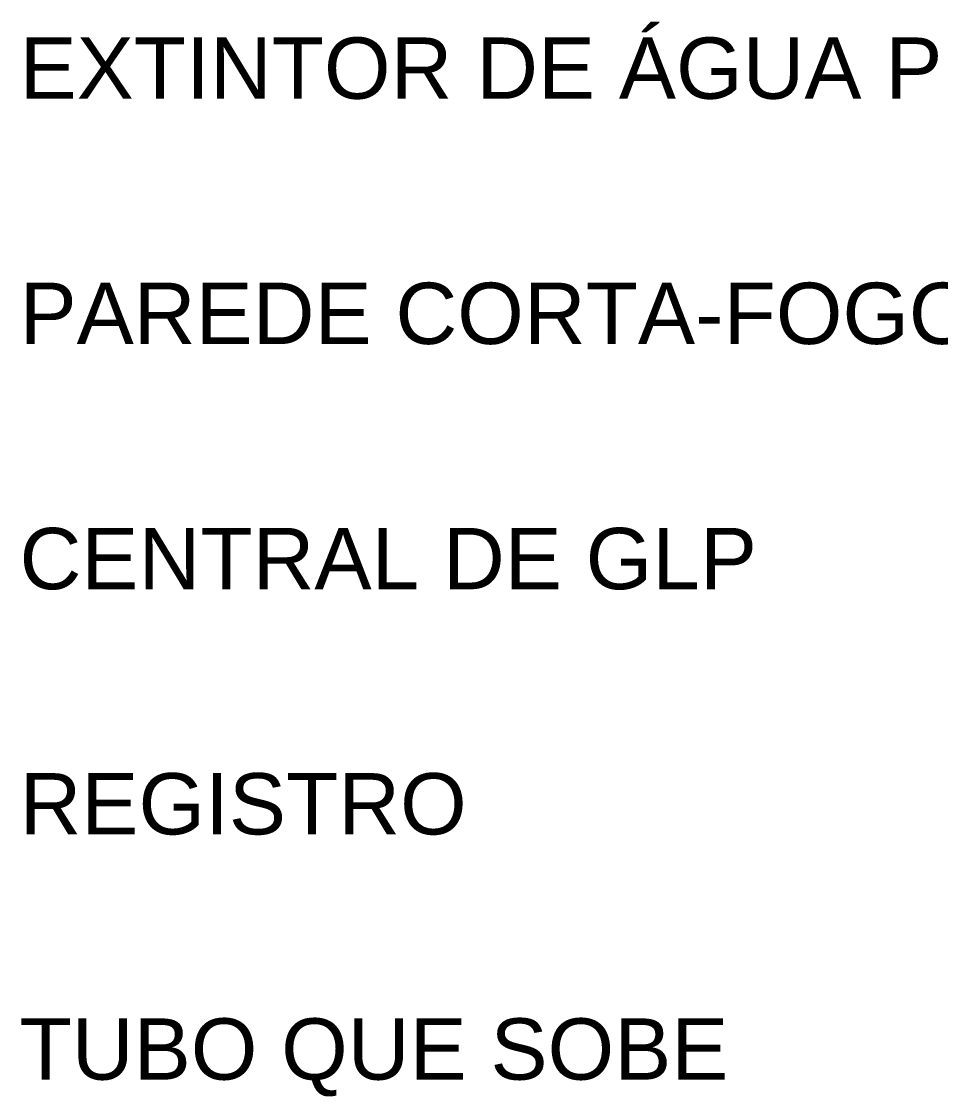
# Model space of a CAD drawing. Header units: metres. Extents: x -2 to 169, y -5 to 45.
# Drawn here: x 37.008 to 40.756, y 6.431 to 10.815 of the extents above; entities that cross this region are included whole.
import ezdxf

# ---------------------------------------------------------------- set-up
doc = ezdxf.new("R2010")
doc.units = ezdxf.units.M
doc.header["$LTSCALE"] = 0.1
doc.layers.add('LEGENDA', color=7, linetype='Continuous', lineweight=13)
doc.styles.add('COSCIP-TEXTO', font='arial.ttf')

msp = doc.modelspace()

# ---------------------------------------------------------------- texts
at = {"layer": 'LEGENDA', "style": 'COSCIP-TEXTO'}
for s, p in [('EXTINTOR DE ÁGUA PRESSURIZADA - AP', (37, 10.5)), ('PAREDE CORTA-FOGO', (37, 9.5)), ('CENTRAL DE GLP', (37, 8.5)), ('REGISTRO', (37, 7.5)), ('TUBO QUE SOBE', (37, 6.5))]:
    msp.add_text(s, height=0.25, dxfattribs=at).set_placement(p)

doc.saveas('drawing.dxf')
